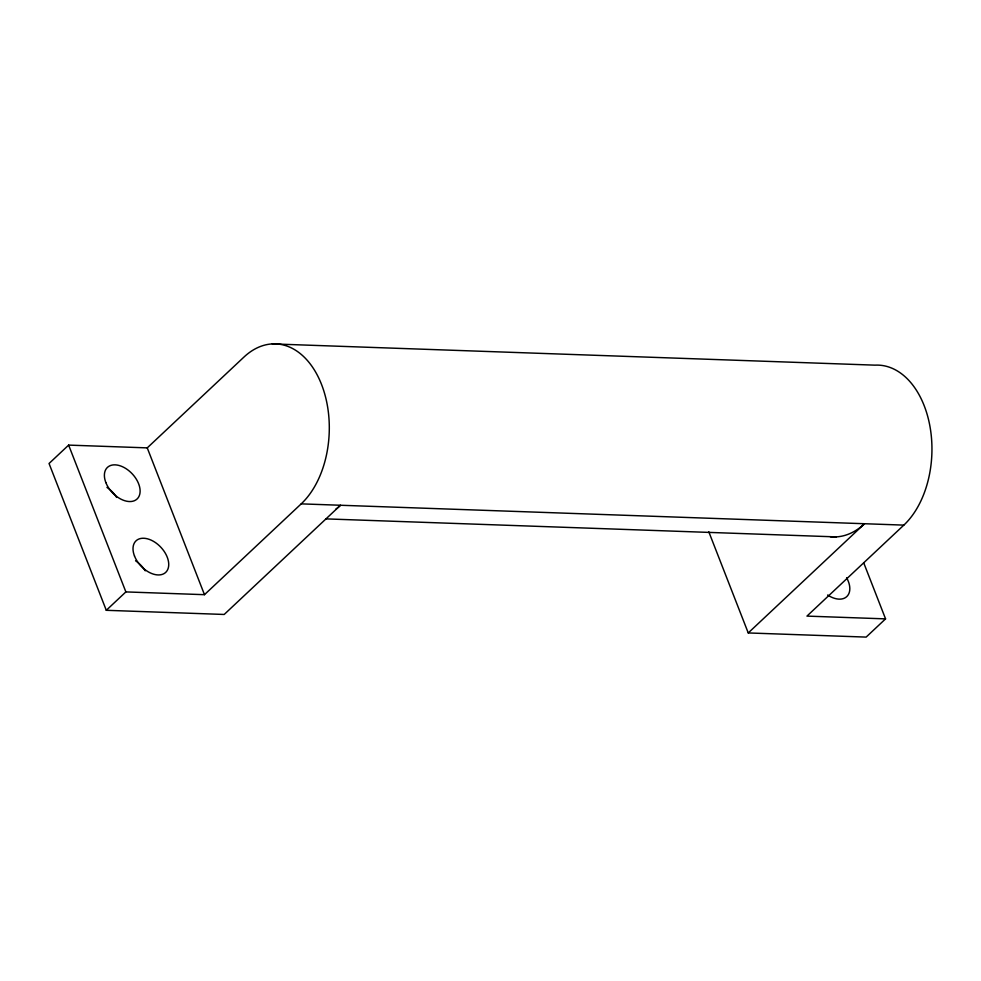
<?xml version="1.0" encoding="UTF-8"?>
<svg xmlns="http://www.w3.org/2000/svg" width="981" height="981" viewBox="0 0 981 981"><rect width="100%" height="100%" fill="white"/><g stroke="black" fill="none" stroke-linecap="round" stroke-linejoin="round"><path stroke-width="1.47" d="M106.291 610.305L125.875 591.911L204.477 594.682L301.204 503.866A86.647 56.677 -88 0 0 321.547 384.478A86.647 56.677 -88 0 0 243.962 357.059L147.248 447.876L68.633 445.104L49.05 463.498L106.291 610.305L224.195 614.462L340.505 505.252A86.647 56.677 -88 0 1 335.723 509.274M708.785 531.751L748.245 632.941L864.543 523.731A86.647 56.677 -88 0 1 830.306 536.742M272.277 343.902L874.929 365.153A86.647 56.677 -88 0 1 929.939 426.294A86.647 56.677 -88 0 1 903.844 525.117L806.958 616.105L885.561 618.876L863.893 563.29M885.561 618.876L866.149 637.098L748.245 632.941M301.204 503.866L903.844 525.117M325.937 518.888L836.229 536.889M147.248 447.876L204.477 594.682M68.633 445.104L125.875 591.911M135.574 560.789A21.668 13.685 46.8 0 1 145.249 570.807M106.954 487.385A21.668 13.685 46.8 0 1 116.629 497.404M846.615 577.772A21.668 13.685 46.8 0 1 846.677 596.681A21.668 13.685 46.8 0 1 827.657 595.001M134.495 556.019A21.668 13.685 46.8 0 0 165.249 572.781A21.668 13.685 46.8 0 0 152.864 540.997A21.668 13.685 46.8 0 0 134.495 556.019M105.874 482.615A21.668 13.685 46.8 0 0 136.641 499.378A21.668 13.685 46.8 0 0 124.244 467.594A21.668 13.685 46.8 0 0 105.874 482.615"/></g></svg>
